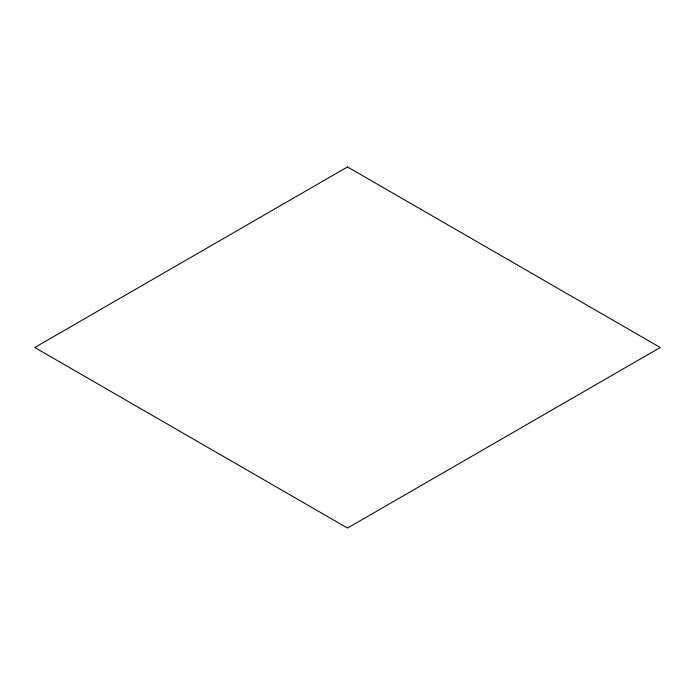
<?xml version="1.0" encoding="UTF-8"?>
<svg xmlns="http://www.w3.org/2000/svg" width="695" height="695" viewBox="0 0 695 695"><rect width="100%" height="100%" fill="white"/><g stroke="black" fill="none" stroke-linecap="round" stroke-linejoin="round"><path stroke-width="1.04" d="M347.5 166.939L34.75 347.5L347.5 528.061L660.25 347.5L347.5 166.939"/></g></svg>
